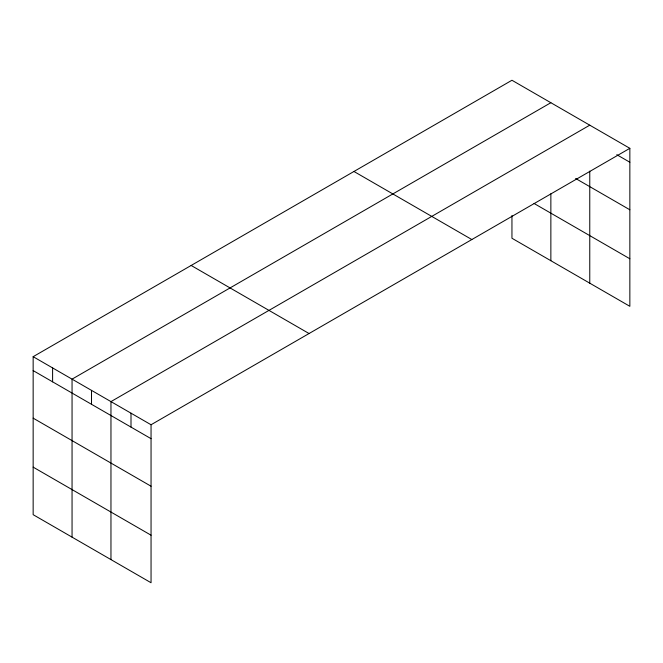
<?xml version="1.0" encoding="UTF-8"?>
<svg xmlns="http://www.w3.org/2000/svg" width="663" height="663" viewBox="0 0 663 663"><rect width="100%" height="100%" fill="white"/><g stroke="black" fill="none" stroke-linecap="round" stroke-linejoin="round"><path stroke-width="0.99" d="M33.15 356.686L151.048 424.751L151.048 582.744L33.15 514.679L33.15 356.686L511.952 80.256L629.85 148.321L629.85 306.314L511.952 238.249L511.952 215.508M550.862 102.715L72.052 379.153L72.052 537.146M589.763 125.174L110.961 401.612L110.961 559.605M151.048 424.751L629.85 148.321M616.781 154.686L629.85 162.236M575.617 178.471L629.85 209.781M534.063 203.466L629.85 258.769M353.951 171.477L471.841 239.542M191.159 265.465L309.049 333.53M33.15 370.6L151.048 438.674M33.15 418.146L151.048 486.219M33.15 467.133L151.048 535.198M589.763 171.137L589.763 283.167M550.862 193.77L550.862 260.708M131.001 413.182L131.001 427.096M91.511 390.383L91.511 404.297M52.601 367.915L52.601 381.838"/></g></svg>
